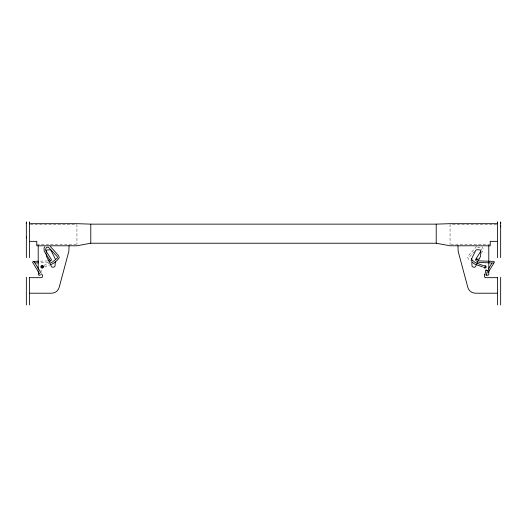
<?xml version="1.0" encoding="UTF-8"?>
<svg xmlns="http://www.w3.org/2000/svg" width="527" height="527" viewBox="0 0 527 527"><rect width="100%" height="100%" fill="white"/><g stroke="black" fill="none" stroke-linecap="round" stroke-linejoin="round"><path stroke-width="0.4" stroke-dasharray="2.63 1.98" d="M481.461 253.263L483.101 250.193L482.903 247.953L482.106 246.82M476.606 246.504L468.351 255.687L467.712 257.65L468.668 259.403L470.532 260.885M474.511 251.267L469.788 256.517L469.471 257.492L469.939 258.335M477.66 247.762L478.608 247.176L479.952 247.275L481.322 248.533L481.454 249.982M43.833 265.397L48.998 263.474M44.433 266.919L51.093 264.442M47.647 260.911L39.275 261.194M48.3 262.439L39.406 262.828M30.329 224.739L76.942 224.739L76.942 244.521M496.671 224.739L450.058 224.739L450.058 244.521M36.785 244.778L76.125 244.778M450.875 244.778L490.215 244.778M41.001 270.087L41.389 271.609"/><path stroke-width="0.79" d="M26.35 237.848L26.35 237.058M26.35 223.527L26.35 222.065L26.35 257.624M29.512 223.527L29.512 222.065L29.512 257.624M497.488 223.527L497.488 222.065L497.488 257.624M500.65 226.788L500.65 225.991M500.65 223.527L500.65 222.065L500.65 257.624M45.513 249.982L46.027 247.986L47.015 247.275L48.359 247.176L57.179 256.517L57.496 257.492L57.028 258.335L51.929 262.413L50.473 262.927M484.787 274.791L485.96 270.087L487.501 270.476L486.204 275.654M484.899 274.475L484.445 276.491L484.8 277.321L485.63 277.676L497.488 277.676M40.414 274.679L39.848 275.344L38.563 274.989L38.207 270.918M488.384 268.968L491.796 263.368M488.094 272.611L494.346 262.327L493.924 261.399L479.32 260.911M480.848 251.181L475.611 259.482L475.789 260.49L477.521 261.695M477.271 259.936L478.081 258.652M44.854 246.82L44.064 247.953L44.235 251.241L50.164 260.628M48.57 260.312L49.769 259.482M49.446 261.695L51.178 260.49L51.356 259.482L45.704 250.529M51.093 264.442C54.393 263.223 57.43 260.555 59.255 257.65L58.616 255.687L50.361 246.504M497.488 241.346L490.215 241.346L490.215 245.78L450.058 245.78L436.224 243.23L90.776 243.23L76.942 245.78L36.785 245.78L36.785 241.346L29.512 241.346M484.392 267.637L485.407 267.551L485.644 266.557L475.031 262.413L471.672 259.712M29.512 223.672L76.942 223.672L90.776 224.14L436.224 224.14L450.058 223.672L497.488 223.672M38.491 261.214L33.043 261.399L32.621 262.327L39.729 274.007M35.461 262.907L38.616 262.848M29.512 277.676L41.369 277.676L42.2 277.321L42.555 275.384L42.101 274.475L41.323 274.218M29.512 293.21L51.554 293.21A7.905 7.905 0 0 0 59.189 287.347L68.846 251.307L69.037 245.78M497.488 293.21L475.446 293.21A7.905 7.905 0 0 1 467.811 287.347L458.154 251.307L457.963 245.78M493.595 263.019L478.668 262.439M487.475 270.476L485.96 270.087M482.528 266.919L474.458 263.968L472.403 262.367M484.847 265.391L486.072 266.102L486.065 267.518L484.833 268.223L483.608 267.512M478.397 260.312L476.513 259.001L477.278 259.732M41.146 273.157L34.077 261.544L34.262 262.518M486.586 274.679L487.607 275.344L488.437 274.989L488.792 274.159L488.792 245.78M55.361 259.1L50.691 249.805L46.547 250.009L46.192 252.288M500.65 277.281L500.65 304.949M497.488 277.281L497.488 304.949M436.224 224.14L436.224 243.23M90.776 224.14L90.776 243.23M55.361 261.287L55.019 266.155L54.097 267.024L52.852 267.294L51.646 266.886L46.402 256.168L46.192 253.737M38.207 245.78L38.207 269.29M29.512 277.281L29.512 304.949M26.35 277.281L26.35 304.949M471.711 258.553L471.981 266.155L472.903 267.024L474.148 267.294L475.354 266.886L480.598 256.168L480.808 250.839L480.453 250.009L476.856 249.653L475.874 250.167L471.711 258.553M42.97 266.695L42.575 267.637L41.561 267.551L41.323 266.557L42.2 266.03L42.97 266.695M42.153 265.391L40.928 266.102L40.935 267.518L42.167 268.223L43.392 267.512L43.385 266.089L42.153 265.391"/></g></svg>
